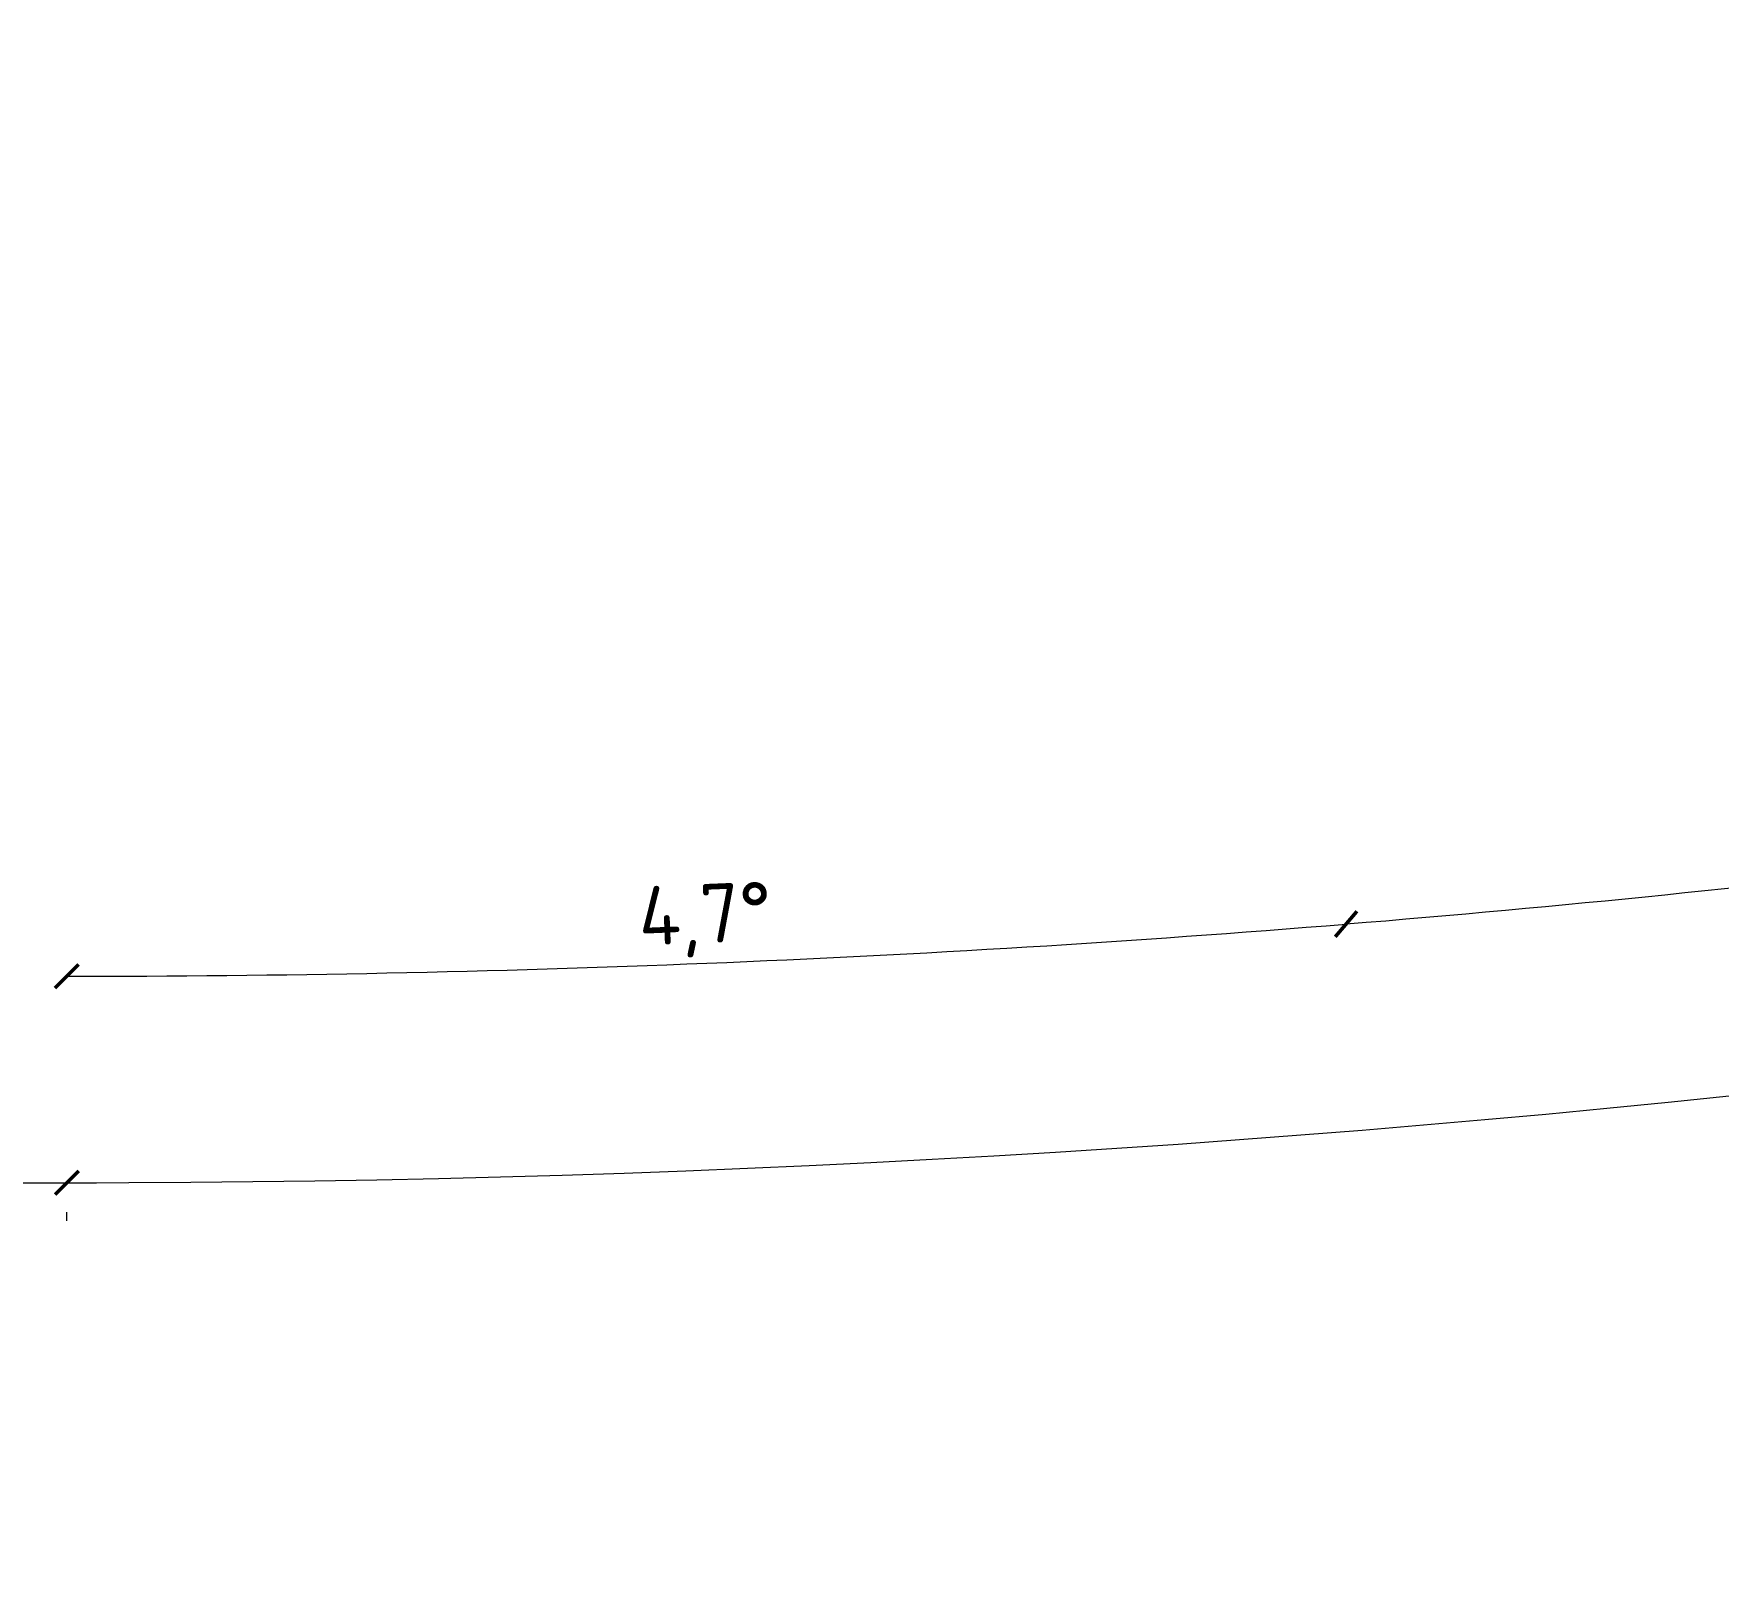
# Model space of a CAD drawing. Header units: millimetres. Extents: x -500444 to 437433, y -1435259 to 1593622.
# Drawn here: x -79491 to -68081, y -1396454 to -1385969 of the extents above; entities that cross this region are included whole.
import ezdxf

# ---------------------------------------------------------------- set-up
doc = ezdxf.new("R2010")
doc.units = ezdxf.units.MM
doc.layers.add('A-ANNO-DIMS', color=7, linetype='Continuous', lineweight=9)
doc.layers.add('Вставка', color=252, linetype='Continuous')
doc.styles.add('GOST 2.304', font='')
doc.styles.get('GOST 2.304').set_extended_font_data('GOST Common')
doc.linetypes.add('Truba', pattern='A,3e-05,[4,MSH_7,S=1,R=0,X=0,Y=0],-3.022072', length=3.022102)
doc.dimstyles.new('М-200', dxfattribs={"dimtxt": 400, "dimasz": 160, "dimexe": 200, "dimexo": 400, "dimgap": 50, "dimtad": 1, "dimdec": 0, "dimzin": 0, "dimdsep": 46, "dimtxsty": 'GOST 2.304', "dimblk": 'ARCHTICK', "dimcen": 180, "dimdle": 200, "dimadec": 0, "dimazin": 0, "dimtfac": 1, "dimtdec": 0, "dimtmove": 1, "dimatfit": 0, "dimfxl": 1, "dimtolj": 1, "dimtzin": 0, "dimarcsym": 0})

# ---------------------------------------------------------------- blocks, each defined once
blk = doc.blocks.new('_ArchTick')
at = {"color": 0, "linetype": 'ByBlock', "const_width": 0.15}
blk.add_lwpolyline([(-0.5, -0.5), (0.5, 0.5)], dxfattribs=at)
blk = doc.blocks.new('*D57')
at = {"layer": 'A-ANNO-DIMS', "color": 0, "lineweight": -2, "transparency": 16777216}
for p, q in [((-404804, -221203), (-165504, -221203)), ((-404604, -221462), (-404604, -221403)), ((-165704, -221462), (-165704, -221403))]:
    blk.add_line(p, q, dxfattribs=at)
at = {"layer": 'Defpoints', "color": 0, "lineweight": 30, "transparency": 16777216}
for p in [(-404604, -221062), (-165704, -221062), (-165704, -221203)]:
    blk.add_point(p, dxfattribs=at)
at = {"layer": 'A-ANNO-DIMS', "color": 0, "lineweight": -2, "transparency": 16777216, "xscale": 160, "yscale": 160, "zscale": 160, "rotation": 180}
blk.add_blockref('_ArchTick', (-404604, -221203), dxfattribs=at)
at = {"layer": 'A-ANNO-DIMS', "color": 0, "lineweight": -2, "transparency": 16777216, "xscale": 160, "yscale": 160, "zscale": 160}
blk.add_blockref('_ArchTick', (-165704, -221203), dxfattribs=at)
at = {"layer": 'A-ANNO-DIMS', "color": 0, "transparency": 16777216, "insert": (-285154, -220953), "char_height": 400, "width": 850.41, "attachment_point": 5, "style": 'GOST 2.304'}
blk.add_mtext('\\A1;238900', dxfattribs=at)
blk = doc.blocks.new('*D40')
at = {"layer": 'A-ANNO-DIMS', "color": 0, "lineweight": -2, "transparency": 16777216}
blk.add_arc((-165704, -113339), 106465, 270, 274.66778, dxfattribs=at)
at = {"layer": 'Defpoints', "color": 0, "lineweight": 30, "transparency": 16777216}
for p in [(-165704, -113309), (-157528, -213470), (-162813, -219765), (-165704, -221903), (-156842, -221869)]:
    blk.add_point(p, dxfattribs=at)
at = {"layer": 'A-ANNO-DIMS', "color": 0, "lineweight": -2, "transparency": 16777216, "xscale": 160, "yscale": 160, "zscale": 160}
for p, rotation in [((-157040, -219451), 4.667781768333468), ((-165704, -219804), 179.9999981265246)]:
    blk.add_blockref('_ArchTick', p, dxfattribs=dict(at, rotation=rotation))
at = {"layer": 'A-ANNO-DIMS', "color": 0, "transparency": 16777216, "insert": (-161380, -219426), "char_height": 400, "attachment_point": 5, "rotation": 2.3339, "style": 'GOST 2.304'}
blk.add_mtext('\\A1;4,7%%D', dxfattribs=at)
blk = doc.blocks.new('*D41')
at = {"layer": 'A-ANNO-DIMS', "color": 0, "lineweight": -2, "transparency": 16777216}
blk.add_arc((-165704, -113309), 107894, 270, 326, dxfattribs=at)
at = {"layer": 'Defpoints', "color": 0, "lineweight": 30, "transparency": 16777216}
for p in [(-165704, -113309), (-165704, -113309), (-75741, -173990), (-131171, -215528), (-165704, -221903)]:
    blk.add_point(p, dxfattribs=at)
at = {"layer": 'A-ANNO-DIMS', "color": 0, "lineweight": -2, "transparency": 16777216, "xscale": 160, "yscale": 160, "zscale": 160}
for p, rotation in [((-76255, -173643), 55.99999895826774), ((-165704, -221203), 179.9999981265246)]:
    blk.add_blockref('_ArchTick', p, dxfattribs=dict(at, rotation=rotation))
at = {"layer": 'A-ANNO-DIMS', "color": 0, "transparency": 16777216, "insert": (-114300, -207822), "char_height": 400, "attachment_point": 5, "rotation": 28.5412, "style": 'GOST 2.304'}
blk.add_mtext('\\A1;56,0%%D', dxfattribs=at)
blk = doc.blocks.new('*D42')
at = {"layer": 'A-ANNO-DIMS', "color": 0, "lineweight": -2, "transparency": 16777216}
blk.add_arc((-165704, -113309), 106494, 274.6665, 279.33333, dxfattribs=at)
at = {"layer": 'Defpoints', "color": 0, "lineweight": 30, "transparency": 16777216}
for p in [(-165704, -113309), (-165704, -113309), (-154162, -219176), (-148206, -219775), (-156926, -220846)]:
    blk.add_point(p, dxfattribs=at)
at = {"layer": 'A-ANNO-DIMS', "color": 0, "lineweight": -2, "transparency": 16777216, "xscale": 160, "yscale": 160, "zscale": 160}
for p, rotation in [((-148433, -218394), 9.333331532277462), ((-157040, -219450), 184.6664974859518)]:
    blk.add_blockref('_ArchTick', p, dxfattribs=dict(at, rotation=rotation))
at = {"layer": 'A-ANNO-DIMS', "color": 0, "transparency": 16777216, "insert": (-152761, -218722), "char_height": 400, "attachment_point": 5, "rotation": 6.9999, "style": 'GOST 2.304'}
blk.add_mtext('\\A1;4,7%%D', dxfattribs=at)
blk = doc.blocks.new('Оси200')
at = {"layer": 'A-ANNO-DIMS', "color": 253}
dim = blk.add_angular_dim_2l(base=(-162813, -219764.7), line1=((-157528.2, -213470.2), (-156842.4, -221869.2)), line2=((-165703.8, -113309.3), (-165703.8, -221903.3)), text='4,7%%D', dimstyle='М-200', override={"dimadec": 2}, dxfattribs=at)
dim.commit()
dim.dimension.update_dxf_attribs({"geometry": '*D40', "text_midpoint": (-161380, -219425.8)})
dim = blk.add_angular_dim_2l(base=(-131171, -215527.9), line1=((-165703.8, -113309.3), (-75741.3, -173989.8)), line2=((-165703.8, -113309.3), (-165703.8, -221903.3)), text='56,0%%D', dimstyle='М-200', override={"dimadec": 2, "dimtmove": 2}, dxfattribs=at)
dim.commit()
dim.dimension.update_dxf_attribs({"geometry": '*D41', "text_midpoint": (-114299.5, -207822), "dimtype": 130})
dim = blk.add_angular_dim_2l(base=(-154161.6, -219176.1), line1=((-165703.8, -113309.3), (-148205.7, -219775.1)), line2=((-165703.8, -113309.3), (-156926, -220845.8)), text='4,7%%D', dimstyle='М-200', dxfattribs=at)
dim.commit()
dim.dimension.update_dxf_attribs({"geometry": '*D42', "text_midpoint": (-152760.9, -218721.9)})
dim = blk.add_linear_dim(base=(-165703.8, -221203.3), p1=(-404603.8, -221061.9), p2=(-165703.8, -221062.3), dimstyle='М-200', dxfattribs=at)
dim.commit()
dim.dimension.update_dxf_attribs({"geometry": '*D57', "text_midpoint": (-285153.8, -220953.3)})
blk = doc.blocks.new('A$C20f07326')
at = {"layer": 'A-ANNO-DIMS', "color": 253}
blk.add_blockref('Оси200', (404603.7, 213803.6), dxfattribs=at)

msp = doc.modelspace()

# ---------------------------------------------------------------- block references
at = {"layer": 'Вставка', "linetype": 'Truba', "lineweight": 30, "ltscale": 100}
msp.add_blockref('A$C20f07326', (-318166, -1386354), dxfattribs=at)

doc.saveas('drawing.dxf')
